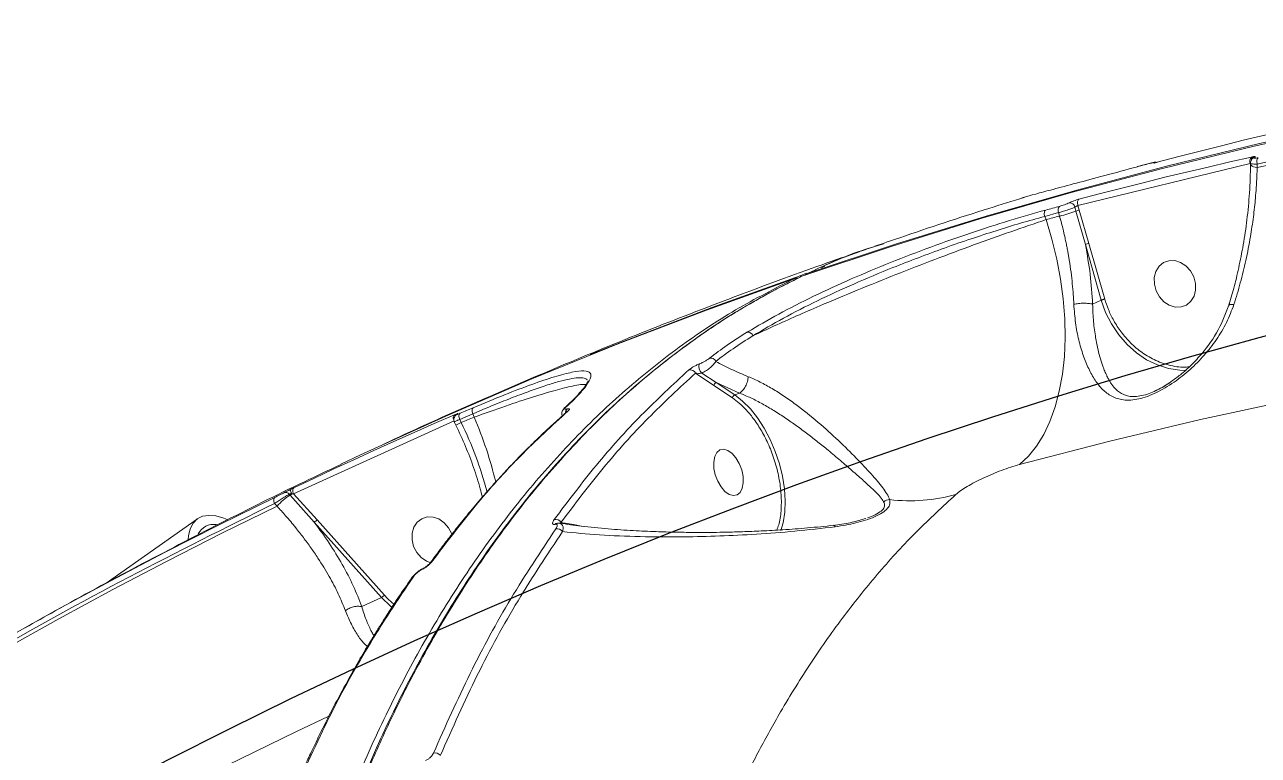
# Model space of a CAD drawing. Header units: millimetres. Extents: x -5609 to 5139, y -3980 to 3221.
# Drawn here: x 2088.4 to 2318.7, y 1374.3 to 1510.6 of the extents above; entities that cross this region are included whole.
import ezdxf

# ---------------------------------------------------------------- set-up
doc = ezdxf.new("R2010")
doc.units = ezdxf.units.MM
doc.layers.add('DIKOM_ОБЪЕКТ', color=7, linetype='Continuous')
doc.layers.add('DIKOM_РАЗМЕР_ОБЪЕКТА', color=7, linetype='Continuous')

# ---------------------------------------------------------------- blocks, each defined once
blk = doc.blocks.new('A$Cc336a1e3')
at = {"color": 8, "linetype": 'Continuous', "lineweight": 15}
for p, q in [((5138.22, 2758.74), (5137.97, 2758.63)), ((5053.29, 2736.56), (5053.37, 2736.64)), ((5053.37, 2736.64), (5054.53, 2737.11)), ((5053.37, 2736.64), (5053.53, 2736.66)), ((5054.68, 2737.07), (5054.59, 2736.97)), ((5012.84, 2689.91), (5011.03, 2690.23))]:
    blk.add_line(p, q, dxfattribs=at)
at = {"color": 7, "linetype": 'Continuous', "lineweight": 15}
for p, q in [((5105.21, 2749.75), (5137.37, 2757.61)), ((5116.33, 2757), (5116.35, 2757.01)), ((5118.94, 2757.7), (5116.35, 2757.01)), ((5120.01, 2757.83), (5120.08, 2757.85)), ((5137.43, 2757.7), (5137.42, 2757.43)), ((5138.67, 2757.49), (5138.67, 2756.82)), ((5105.45, 2748.9), (5105.21, 2749.75)), ((5099.01, 2747.73), (5101.59, 2748.43)), ((5099.01, 2747.73), (5099.25, 2747.12)), ((5101.77, 2747.8), (5101.59, 2748.43)), ((5104.63, 2749.46), (5104.84, 2748.72)), ((5106.6, 2742.48), (5104.84, 2748.72)), ((5107.26, 2742.68), (5105.45, 2748.9)), ((5068.94, 2742.62), (5065.46, 2741.53)), ((5110.21, 2732.31), (5107.26, 2742.68)), ((5065.46, 2741.51), (5065.23, 2741.43)), ((5065.47, 2741.5), (5065.66, 2741.56)), ((5106.6, 2742.48), (5109.55, 2732.11)), ((5057.98, 2738.43), (5057.32, 2738.15)), ((5109.55, 2732.11), (5107.94, 2731.35)), ((5107.94, 2731.35), (5107.94, 2731.35)), ((5033.81, 2718.48), (5037.25, 2716.17)), ((5034.99, 2718.49), (5037.67, 2716.74)), ((5037.25, 2716.17), (5040.73, 2713.86)), ((5037.67, 2716.74), (5042.06, 2714.75)), ((5041.14, 2714.43), (5037.67, 2716.74)), ((5042.06, 2714.75), (5041.14, 2714.43)), ((5042.06, 2714.75), (5042.06, 2714.75)), ((4989.8, 2709.86), (4992.25, 2710.9)), ((4992.25, 2710.9), (4992.48, 2710.28)), ((4958.8, 2695.97), (4988.75, 2709.57)), ((4988.73, 2709.52), (4989.1, 2708.76)), ((4989.8, 2709.86), (4990.09, 2709.27)), ((4958, 2695.9), (4958.15, 2695.73)), ((4962.64, 2690.69), (4958.15, 2695.73)), ((4958.47, 2695.98), (4958.8, 2695.97)), ((4963.17, 2691.13), (4958.8, 2695.97)), ((4955.71, 2693.66), (4955.25, 2694.18)), ((4940.84, 2691.32), (4923.81, 2679.29)), ((4962.64, 2690.69), (4975.21, 2676.66)), ((4975.75, 2677.1), (4963.17, 2691.13)), ((5011.03, 2690.23), (5008.71, 2690.62)), ((5065.62, 2691.39), (5065.31, 2691.28)), ((4975.21, 2676.66), (4971.53, 2674.93))]:
    blk.add_line(p, q, dxfattribs=at)
at = {"color": 7, "linetype": 'Continuous', "lineweight": 15, "flags": 128}
for points in [[(5314.09, 2783.02), (5296.16, 2782.39), (5278.3, 2781.41), (5260.49, 2780.08), (5242.76, 2778.39), (5225.1, 2776.34), (5207.51, 2773.94), (5190.01, 2771.19), (5172.6, 2768.09), (5155.29, 2764.63), (5138.07, 2760.83), (5120.96, 2756.67), (5103.96, 2752.17), (5087.08, 2747.32), (5070.31, 2742.13), (5053.68, 2736.59)], [(5054.68, 2737.07), (5071.32, 2742.6), (5088.09, 2747.8), (5104.97, 2752.65), (5121.97, 2757.15), (5139.08, 2761.3), (5156.3, 2765.11), (5173.61, 2768.56), (5191.02, 2771.67), (5208.52, 2774.42), (5226.1, 2776.82), (5243.77, 2778.86), (5261.5, 2780.55), (5279.31, 2781.89), (5297.17, 2782.87), (5315.1, 2783.49)], [(5138.67, 2756.82), (5149.96, 2759.24), (5161.3, 2761.5), (5172.67, 2763.62), (5184.09, 2765.58), (5195.54, 2767.4), (5207.04, 2769.06), (5218.56, 2770.57), (5230.12, 2771.93)], [(5152.19, 2765.7), (5148.15, 2764.78), (5144.11, 2763.85), (5140.08, 2762.89), (5136.05, 2761.92), (5132.03, 2760.92), (5128.02, 2759.91), (5124.01, 2758.88), (5120.01, 2757.83)], [(5105.39, 2750.93), (5109.39, 2751.98), (5113.4, 2753.01), (5117.41, 2754.02), (5121.43, 2755.02), (5125.46, 2755.99), (5129.49, 2756.94), (5133.53, 2757.88), (5137.57, 2758.8)], [(5118.91, 2757.69), (5118.58, 2757.61), (5118.26, 2757.52), (5117.94, 2757.43), (5117.62, 2757.35), (5117.29, 2757.26), (5116.97, 2757.17), (5116.65, 2757.09), (5116.33, 2757)], [(5099.18, 2748.91), (5099.5, 2748.99), (5099.83, 2749.08), (5100.15, 2749.17), (5100.47, 2749.26), (5100.8, 2749.34), (5101.12, 2749.43), (5101.44, 2749.52), (5101.76, 2749.6)], [(5099.25, 2747.12), (5099.56, 2747.2), (5099.88, 2747.29), (5100.19, 2747.37), (5100.51, 2747.46), (5100.82, 2747.54), (5101.14, 2747.63), (5101.46, 2747.71), (5101.77, 2747.8)], [(5099.25, 2747.12), (5100.35, 2743.46), (5101.26, 2739.76), (5101.96, 2736.03), (5102.46, 2732.32), (5102.74, 2728.65), (5102.81, 2725.07), (5102.67, 2721.6), (5102.31, 2718.28), (5101.73, 2715.14), (5100.95, 2712.19), (5099.98, 2709.49), (5098.81, 2707.03), (5097.46, 2704.86), (5095.95, 2702.99), (5094.28, 2701.43)], [(5127.15, 2735.21), (5126.83, 2736.44), (5126.22, 2737.56), (5125.37, 2738.49), (5124.36, 2739.15), (5123.26, 2739.49), (5122.17, 2739.47), (5121.16, 2739.1), (5120.34, 2738.42), (5119.75, 2737.47), (5119.45, 2736.33), (5119.47, 2735.09), (5119.79, 2733.87), (5120.4, 2732.74), (5121.25, 2731.81), (5122.26, 2731.15), (5123.36, 2730.82), (5124.45, 2730.83), (5125.46, 2731.2), (5126.28, 2731.89), (5126.87, 2732.84), (5127.17, 2733.98), (5127.15, 2735.21)], [(5052.36, 2736.17), (5035.87, 2730.26), (5019.51, 2724.01), (5003.29, 2717.42), (4987.22, 2710.49), (4971.3, 2703.24), (4967.63, 2701.51)], [(5302.75, 2730.54), (5284.97, 2730.09), (5267.24, 2729.28), (5249.58, 2728.11), (5231.98, 2726.58), (5214.46, 2724.69), (5197.01, 2722.44), (5179.65, 2719.83), (5162.37, 2716.86), (5145.19, 2713.54), (5128.11, 2709.86), (5111.14, 2705.82), (5094.28, 2701.43)], [(4958.85, 2697.1), (4962.57, 2698.86), (4966.3, 2700.61), (4970.03, 2702.34), (4973.78, 2704.05), (4977.53, 2705.74), (4981.29, 2707.42), (4985.06, 2709.07), (4988.83, 2710.71)], [(4989.88, 2711), (4990.18, 2711.13), (4990.49, 2711.26), (4990.8, 2711.39), (4991.1, 2711.52), (4991.41, 2711.65), (4991.72, 2711.78), (4992.02, 2711.91), (4992.33, 2712.04)], [(4992.33, 2712.04), (4992.24, 2711.97), (4992.18, 2711.87), (4992.13, 2711.75), (4992.11, 2711.6), (4992.11, 2711.43), (4992.13, 2711.26), (4992.18, 2711.08), (4992.25, 2710.9)], [(4990.09, 2709.27), (4990.39, 2709.39), (4990.69, 2709.52), (4990.98, 2709.65), (4991.28, 2709.78), (4991.58, 2709.9), (4991.88, 2710.03), (4992.18, 2710.16), (4992.48, 2710.28)], [(5041.58, 2695.77), (5042.15, 2696.24), (5042.55, 2697.01), (5042.74, 2698.02), (5042.7, 2699.19), (5042.44, 2700.42), (5041.98, 2701.62), (5041.36, 2702.68), (5040.63, 2703.52), (5039.84, 2704.07), (5039.07, 2704.29), (5038.36, 2704.16), (5037.79, 2703.69), (5037.4, 2702.92), (5037.21, 2701.9), (5037.24, 2700.73), (5037.5, 2699.5), (5037.96, 2698.31), (5038.58, 2697.25), (5039.31, 2696.41), (5040.1, 2695.86), (5040.88, 2695.64), (5041.58, 2695.77)], [(4875.11, 2651.11), (4884.87, 2657.12), (4894.71, 2662.99), (4904.63, 2668.72), (4914.62, 2674.32), (4924.69, 2679.77), (4934.82, 2685.09), (4945.03, 2690.27), (4955.3, 2695.3)], [(4875.41, 2649.42), (4885.19, 2655.44), (4895.04, 2661.32), (4904.97, 2667.06), (4914.98, 2672.66), (4925.05, 2678.12), (4935.2, 2683.44), (4945.42, 2688.62), (4955.71, 2693.66)], [(4946.38, 2691.17), (4945.78, 2691.41), (4944.29, 2691.84), (4942.96, 2691.96), (4941.79, 2691.78), (4940.81, 2691.3), (4940.05, 2690.53), (4939.5, 2689.47), (4939.18, 2688.16), (4939.11, 2687.45)], [(4987.74, 2689.63), (4986.92, 2690.59), (4985.92, 2691.28), (4984.83, 2691.65), (4983.73, 2691.67), (4982.71, 2691.34), (4981.87, 2690.68), (4981.25, 2689.76), (4980.92, 2688.63), (4980.9, 2687.41), (4981.19, 2686.17), (4981.77, 2685.03), (4982.6, 2684.08), (4983.6, 2683.39), (4984.41, 2683.08)], [(4988.35, 2688.42), (4988.32, 2688.49), (4987.74, 2689.63)]]:
    blk.add_lwpolyline(points, dxfattribs=at)
at = {"color": 8, "linetype": 'Continuous', "lineweight": 15, "flags": 128}
for points in [[(5138.67, 2756.82), (5138.31, 2756.9), (5138, 2756.98), (5137.75, 2757.09), (5137.57, 2757.2), (5137.46, 2757.32), (5137.42, 2757.44), (5137.42, 2757.45)], [(5014.15, 2721.94), (5020.52, 2724.48), (5036.88, 2730.73), (5053.37, 2736.64)], [(5125.4, 2719.01), (5124.23, 2719.03), (5122.13, 2719.35), (5120.05, 2720.01), (5118.03, 2720.99), (5116.13, 2722.28), (5114.37, 2723.84), (5112.81, 2725.65), (5111.46, 2727.66), (5110.37, 2729.83), (5109.55, 2732.11)], [(5041.14, 2714.43), (5042.62, 2713.27), (5044.06, 2711.83), (5045.41, 2710.13), (5046.65, 2708.21), (5047.76, 2706.12), (5048.71, 2703.9), (5049.48, 2701.59), (5050.05, 2699.25), (5050.4, 2696.93), (5050.55, 2694.68), (5050.47, 2692.55), (5050.17, 2690.58), (5049.77, 2689.13)], [(4988.83, 2710.71), (4988.75, 2710.64), (4988.68, 2710.54), (4988.64, 2710.42), (4988.61, 2710.27), (4988.61, 2710.1), (4988.64, 2709.92), (4988.68, 2709.75)], [(5009.64, 2712.15), (5009.49, 2712.07), (5009.39, 2711.99)], [(4977.14, 2674.8), (4976.91, 2674.99), (4975.21, 2676.66)], [(4965.27, 2654.42), (4959.35, 2651.64), (4943.78, 2644.04), (4928.36, 2636.1), (4913.12, 2627.84), (4898.05, 2619.24), (4883.15, 2610.32), (4868.45, 2601.07), (4853.93, 2591.5), (4839.6, 2581.62), (4825.47, 2571.42), (4811.54, 2560.91), (4801.23, 2552.83)]]:
    blk.add_lwpolyline(points, dxfattribs=at)
at = {"color": 7, "linetype": 'Continuous', "lineweight": 15}
for centre, radius, start, end in [((5138.34, 2758.05), 1.07, 136.0273, 204.4137), ((5102.52, 2748.89), 1.04, 136.8426, 206.4511), ((5103.63, 2749.25), 1.02, 11.9888, 93.0158), ((5097.75, 2766.84), 19.46, 281.9174, 291.3618), ((5106.25, 2745.11), 3.87, 101.8986, 111.3978), ((5107.98, 2739.17), 3.59, 101.6327, 112.7177), ((5043.52, 2725.09), 1.07, 19.5845, 89.3803), ((5036.16, 2719.74), 1.72, 164.6884, 226.8158), ((5036.65, 2720.26), 1.06, 24.1431, 100.1572), ((5032.84, 2718.06), 1.06, 23.4896, 102.8314), ((5037.92, 2716.12), 0.672, 112.2792, 175.7485), ((4960.09, 2696.98), 1.9, 185.9687, 211.5724), ((4964.06, 2686.3), 11.13, 122.0722, 138.5817), ((4957.12, 2697.41), 1.97, 301.5154, 313.3908), ((5070.41, 2692.21), 2.72, 97.5469, 122.7257), ((5073.84, 2726.82), 32.14, 263.2385, 285.5021), ((4943.92, 2686.99), 3.29, 82.0658, 152.3528), ((4961.63, 2692.47), 2.04, 299.6673, 319.1023), ((5007.7, 2690.05), 1.16, 29.9628, 103.5389), ((5007.96, 2689.95), 0.504, 84.0409, 138.7839), ((5008.01, 2688.3), 1.16, 32.3916, 103.5605), ((4974.21, 2678.43), 2.03, 299.6272, 319.1577), ((4985.23, 2646.36), 1.28, 40.4006, 104.6767)]:
    blk.add_arc(centre, radius, start, end, dxfattribs=at)
at = {"color": 8, "linetype": 'Continuous', "lineweight": 15}
for centre, radius, start, end in [((5138.47, 2758.03), 0.931, 113.8168, 168.2778), ((5119.69, 2756.96), 0.832, 80.0913, 105.9343), ((5013.49, 2714.93), 0.907, 113.1546, 140.6106), ((4989.69, 2710.1), 0.83, 113.7401, 140.4837), ((5010.44, 2711.15), 0.877, 131.9183, 184.4659), ((5010.22, 2710.78), 0.666, 109.6063, 145.9477), ((4998.23, 2692.11), 18.99, 115.3746, 118.7241), ((4928.32, 2678.93), 68.82, 14.6591, 26.1591), ((4928.47, 2682.19), 69.9, 13.1943, 23.6972), ((4985, 2682.94), 0.639, 108.9772, 142.2199), ((4981.29, 2679.84), 0.623, 108.7273, 152.937), ((4983.07, 2681.88), 0.196, 116.3337, 157.9702)]:
    blk.add_arc(centre, radius, start, end, dxfattribs=at)
at = {"color": 7, "linetype": 'Continuous', "lineweight": 15}
for points, knots in [([(5138.67, 2757.49), (5148.7, 2759.6), (5168.76, 2763.8), (5199.2, 2768.82), (5219.7, 2771.31), (5229.94, 2772.56)], [0, 0, 0, 0, 0.33333, 0.666674, 1, 1, 1, 1]), ([(5137.57, 2758.8), (5137.67, 2758.82), (5137.88, 2758.86), (5138.02, 2758.88), (5138.1, 2758.88)], [0, 0, 0, 0, 0.502387, 1, 1, 1, 1]), ([(5138.1, 2758.88), (5138.15, 2758.89), (5138.25, 2758.89), (5138.32, 2758.86), (5138.32, 2758.82), (5138.26, 2758.76), (5138.22, 2758.74)], [0, 0, 0, 0, 0.249422, 0.499736, 0.750175, 1, 1, 1, 1]), ([(5138.22, 2758.74), (5138.18, 2758.7), (5138.08, 2758.62), (5138.19, 2758.58), (5138.46, 2758.59), (5138.73, 2758.65), (5138.87, 2758.68)], [0, 0, 0, 0, 0.250131, 0.500091, 0.749963, 1, 1, 1, 1]), ([(5116.33, 2757), (5114.23, 2756.43), (5110.04, 2755.3), (5104.76, 2753.89), (5100.39, 2752.73), (5097.14, 2751.86), (5095.1, 2751.3), (5094.72, 2751.14), (5094.56, 2751.07)], [0, 0, 0, 0, 0.17389, 0.3475, 0.5217, 0.695145, 0.869625, 1, 1, 1, 1]), ([(5119.46, 2757.76), (5119.51, 2757.79), (5119.61, 2757.84), (5119.53, 2757.84), (5119.3, 2757.8), (5119.04, 2757.73), (5118.91, 2757.69)], [0, 0, 0, 0, 0.250244, 0.500236, 0.75012, 1, 1, 1, 1]), ([(5119.92, 2757.81), (5119.84, 2757.82), (5119.57, 2757.85), (5119.25, 2757.77), (5119.02, 2757.72)], [0, 0, 0, 0, 0.291081, 1, 1, 1, 1]), ([(5120.01, 2757.83), (5119.88, 2757.79), (5119.61, 2757.73), (5119.39, 2757.68), (5119.31, 2757.69), (5119.41, 2757.74), (5119.46, 2757.76)], [0, 0, 0, 0, 0.249889, 0.499791, 0.749756, 1, 1, 1, 1]), ([(5137.42, 2757.45), (5137.38, 2755.68), (5137.29, 2752.26), (5136.8, 2747.21), (5136.11, 2742.53), (5135.27, 2738.27), (5134.35, 2734.44), (5133.66, 2732.09), (5133.32, 2730.98)], [0, 0, 0, 0, 0.201954, 0.388888, 0.563022, 0.723402, 0.868641, 1, 1, 1, 1]), ([(5134.32, 2731.3), (5134.73, 2732.63), (5135.56, 2735.33), (5136.58, 2739.58), (5137.27, 2743.08), (5137.7, 2745.78), (5137.95, 2747.61), (5138.17, 2749.4), (5138.35, 2751.22), (5138.5, 2753.17), (5138.61, 2755.06), (5138.65, 2756.31), (5138.67, 2756.82)], [0, 0, 0, 0, 0.162667, 0.32766, 0.499782, 0.569178, 0.640974, 0.711066, 0.777183, 0.851695, 0.939189, 1, 1, 1, 1]), ([(5137.96, 2758.62), (5137.89, 2758.56), (5137.73, 2758.45), (5137.56, 2758.22), (5137.45, 2757.96), (5137.43, 2757.78), (5137.43, 2757.7)], [0, 0, 0, 0, 0.236207, 0.48415, 0.740072, 1, 1, 1, 1]), ([(5138.87, 2758.68), (5138.82, 2758.63), (5138.7, 2758.53), (5138.6, 2758.23), (5138.59, 2757.86), (5138.64, 2757.61), (5138.67, 2757.49)], [0, 0, 0, 0, 0.24062, 0.500028, 0.759375, 1, 1, 1, 1]), ([(5095.17, 2751.25), (5092.97, 2750.58), (5085.19, 2748.2), (5075.91, 2745.12), (5068.83, 2742.69), (5067.28, 2742.15)], [0, 0, 0, 0, 0.23474, 0.831509, 1, 1, 1, 1]), ([(5101.76, 2749.6), (5101.91, 2749.65), (5102.22, 2749.73), (5102.72, 2749.91), (5103.21, 2750.1), (5103.45, 2750.21), (5103.58, 2750.27)], [0, 0, 0, 0, 0.24987, 0.499742, 0.749805, 1, 1, 1, 1]), ([(5103.58, 2750.27), (5103.7, 2750.32), (5103.94, 2750.44), (5104.43, 2750.62), (5104.94, 2750.8), (5105.24, 2750.88), (5105.39, 2750.93)], [0, 0, 0, 0, 0.250179, 0.500167, 0.750123, 1, 1, 1, 1]), ([(5104.63, 2749.46), (5104.66, 2749.48), (5104.71, 2749.51), (5104.81, 2749.57), (5104.9, 2749.61), (5105, 2749.66), (5105.11, 2749.71), (5105.17, 2749.73), (5105.21, 2749.75)], [0, 0, 0, 0, 0.209068, 0.344432, 0.500133, 0.655998, 0.791316, 1, 1, 1, 1]), ([(5105.39, 2750.93), (5105.33, 2750.88), (5105.22, 2750.79), (5105.13, 2750.49), (5105.12, 2750.12), (5105.18, 2749.87), (5105.21, 2749.75)], [0, 0, 0, 0, 0.240587, 0.500053, 0.759528, 1, 1, 1, 1]), ([(5043.53, 2726.17), (5045.42, 2727.28), (5049.2, 2729.51), (5055.79, 2732.84), (5062.83, 2736.08), (5070.23, 2739.17), (5077.76, 2742.05), (5085.23, 2744.68), (5092.5, 2747.02), (5096.96, 2748.28), (5099.18, 2748.91)], [0, 0, 0, 0, 0.12503, 0.249837, 0.375004, 0.499596, 0.624845, 0.749306, 0.874746, 1, 1, 1, 1]), ([(5044.53, 2725.45), (5046.38, 2726.55), (5050.08, 2728.74), (5056.49, 2731.99), (5063.37, 2735.17), (5069.76, 2737.84), (5075.46, 2740.06), (5080.36, 2741.86), (5085.22, 2743.55), (5089.98, 2745.09), (5094.6, 2746.51), (5097.53, 2747.32), (5099.01, 2747.73)], [0, 0, 0, 0, 0.124921, 0.249631, 0.372715, 0.499262, 0.580081, 0.663355, 0.749099, 0.830254, 0.913886, 1, 1, 1, 1]), ([(5099.18, 2748.91), (5099.13, 2748.86), (5099.01, 2748.76), (5098.92, 2748.47), (5098.91, 2748.1), (5098.98, 2747.85), (5099.01, 2747.73)], [0, 0, 0, 0, 0.240576, 0.499993, 0.759411, 1, 1, 1, 1]), ([(5101.59, 2748.43), (5101.82, 2748.49), (5102.32, 2748.62), (5103.07, 2748.86), (5103.67, 2749.07), (5104.18, 2749.26), (5104.46, 2749.38), (5104.63, 2749.46)], [0, 0, 0, 0, 0.226862, 0.499369, 0.652303, 0.786862, 1, 1, 1, 1]), ([(5101.77, 2747.8), (5101.77, 2747.8), (5101.77, 2747.8), (5101.77, 2747.8), (5101.77, 2747.8), (5101.77, 2747.79), (5101.78, 2747.77), (5101.8, 2747.69), (5101.9, 2747.35), (5102.1, 2746.62), (5102.42, 2745.34), (5102.74, 2744), (5102.99, 2742.79), (5103.17, 2741.9), (5103.33, 2741.08), (5103.46, 2740.32), (5103.67, 2739.07), (5103.92, 2737.36), (5104.16, 2735.21), (5104.33, 2733.21), (5104.4, 2731.95), (5104.43, 2731.34)], [0, 0, 0, 0, 0.000007, 0.000029, 0.000081, 0.000282, 0.001053, 0.004044, 0.015875, 0.062906, 0.141099, 0.250445, 0.308204, 0.361959, 0.41172, 0.457474, 0.499228, 0.637925, 0.767625, 0.888315, 1, 1, 1, 1]), ([(5044.53, 2725.45), (5045.84, 2726.06), (5048.42, 2727.26), (5052.62, 2729.13), (5057.75, 2731.36), (5063.94, 2733.95), (5071.2, 2736.88), (5078.53, 2739.73), (5085.77, 2742.43), (5092.81, 2744.95), (5097.09, 2746.39), (5099.25, 2747.12)], [0, 0, 0, 0, 0.085293, 0.168534, 0.24972, 0.37548, 0.499382, 0.624225, 0.749128, 0.873717, 1, 1, 1, 1]), ([(5064.58, 2741.21), (5062.21, 2740.38), (5054.33, 2737.65), (5041.04, 2732.75), (5024.73, 2726.44), (5008.55, 2719.84), (4992.51, 2712.92), (4981.37, 2707.97), (4975.62, 2705.24), (4975.13, 2705.01)], [0, 0, 0, 0, 0.078004, 0.259127, 0.440207, 0.621233, 0.802221, 0.983176, 1, 1, 1, 1]), ([(5067.29, 2742.11), (5066.92, 2742), (5062.58, 2740.71), (5058.46, 2738.81), (5054.68, 2737.07)], [0, 0, 0, 0, 0.084613, 1, 1, 1, 1]), ([(5107.94, 2731.35), (5107.82, 2733.2), (5107.59, 2736.9), (5106.93, 2740.62), (5106.6, 2742.48)], [0, 0, 0, 0, 0.501779, 1, 1, 1, 1]), ([(5094, 2063.45), (5089.96, 2068.55), (5081.87, 2078.74), (5070.14, 2094.97), (5058.72, 2111.84), (5047.68, 2129.39), (5037.29, 2147.14), (5027.52, 2165.02), (5018.39, 2182.94), (5011.22, 2198.04), (5005.8, 2210.09), (5001.96, 2218.94), (4998.22, 2227.87), (4994.59, 2236.86), (4989.75, 2249.28), (4983.89, 2265.31), (4977.24, 2285.12), (4971.07, 2305.36), (4965.42, 2325.99), (4960.43, 2346.48), (4956.11, 2366.77), (4952.44, 2386.8), (4950.05, 2402.44), (4948.56, 2413.68), (4947.72, 2420.5), (4946.96, 2427.33), (4946.28, 2434.16), (4945.66, 2440.99), (4945.13, 2447.81), (4944.39, 2458.77), (4943.7, 2473.82), (4943.46, 2492.81), (4943.88, 2511.66), (4944.98, 2530.31), (4946.74, 2548.28), (4949.13, 2565.53), (4952.11, 2582.04), (4955, 2594.84), (4957.44, 2604.2), (4959.15, 2610.32), (4960.97, 2616.36), (4962.9, 2622.31), (4964.93, 2628.18), (4968.15, 2636.88), (4972.81, 2648.13), (4979.26, 2661.45), (4986.35, 2673.99), (4994.04, 2685.71), (5002.34, 2696.56), (5011.23, 2706.5), (5020.69, 2715.5), (5030.71, 2723.48), (5041.23, 2730.51), (5048.65, 2734.28), (5052.36, 2736.17)], [0, 0, 0, 0, 0.024819, 0.049681, 0.074585, 0.099531, 0.12452, 0.147881, 0.17128, 0.194715, 0.205777, 0.216847, 0.227925, 0.239011, 0.250106, 0.273561, 0.297359, 0.321499, 0.345981, 0.370806, 0.394284, 0.418061, 0.442135, 0.45031, 0.458518, 0.466761, 0.475037, 0.483347, 0.49169, 0.500068, 0.523695, 0.547624, 0.571855, 0.596389, 0.621225, 0.644678, 0.668395, 0.692375, 0.701869, 0.711403, 0.720978, 0.730593, 0.74025, 0.749946, 0.774408, 0.798991, 0.823695, 0.848519, 0.873464, 0.89853, 0.923716, 0.949023, 0.974451, 1, 1, 1, 1]), ([(5053.39, 2736.4), (5052.29, 2735.86), (5050.22, 2734.85), (5047.37, 2733.34), (5044.94, 2731.98), (5042.92, 2730.81), (5041.24, 2729.8), (5037.9, 2727.72), (5033.06, 2724.45), (5026.79, 2719.69), (5019.36, 2713.41), (5010.78, 2705.05), (5001.63, 2694.45), (4993.33, 2683.17), (4985.86, 2671.37), (4978.96, 2658.72), (4972.65, 2645.26), (4967.79, 2633.1), (4964.11, 2622.61), (4961.36, 2614.01), (4958.79, 2605.08), (4956.53, 2596.29), (4954.71, 2588.42), (4953.25, 2581.44), (4952.02, 2575.05), (4950.89, 2568.58), (4949.87, 2562.19), (4948.95, 2555.76), (4947.65, 2545.51), (4946.23, 2531.22), (4945.1, 2512.62), (4944.65, 2493.59), (4944.88, 2474.16), (4945.79, 2454.38), (4947.38, 2434.32), (4949.64, 2414.03), (4952.56, 2393.57), (4956.14, 2372.98), (4960.37, 2352.32), (4965.24, 2331.63), (4970.74, 2310.96), (4976.85, 2290.39), (4983.55, 2269.98), (4990.83, 2249.76), (4998.66, 2229.8), (5007.03, 2210.13), (5015.93, 2190.8), (5025.31, 2171.88), (5034.95, 2153.82), (5044.77, 2136.65), (5054.72, 2120.35), (5063.85, 2106.36), (5071.98, 2094.54), (5077.28, 2087.18), (5080.85, 2082.34), (5082.84, 2079.68), (5085.18, 2076.59), (5088.06, 2072.84), (5091.51, 2068.44), (5094.01, 2065.33), (5095.36, 2063.66)], [0, 0, 0, 0, 0.007503, 0.01409, 0.019751, 0.02447, 0.028255, 0.031661, 0.048311, 0.063409, 0.078506, 0.105463, 0.132418, 0.156923, 0.181475, 0.205997, 0.230499, 0.254999, 0.26872, 0.282467, 0.296519, 0.310681, 0.322778, 0.33184, 0.341485, 0.350613, 0.359602, 0.368586, 0.377568, 0.402065, 0.42656, 0.451055, 0.47555, 0.50008, 0.524608, 0.549102, 0.573596, 0.598089, 0.622582, 0.647079, 0.67163, 0.696132, 0.720624, 0.745117, 0.76961, 0.794103, 0.818616, 0.843158, 0.867653, 0.890513, 0.913375, 0.936236, 0.951325, 0.966243, 0.970025, 0.973883, 0.978712, 0.984684, 0.991785, 1, 1, 1, 1]), ([(5053.68, 2736.59), (5049.96, 2734.69), (5042.56, 2730.9), (5032.04, 2723.84), (5022.03, 2715.84), (5012.59, 2706.82), (5003.9, 2697.07), (4995.97, 2686.71), (4988.74, 2675.83), (4983.39, 2666.56), (4979.63, 2659.36), (4977.23, 2654.51), (4974.92, 2649.56), (4972.7, 2644.51), (4970.56, 2639.37), (4967.17, 2630.73), (4962.85, 2618.32), (4958.07, 2601.69), (4954.06, 2584.5), (4950.81, 2566.84), (4948.35, 2549.17), (4946.63, 2531.59), (4945.55, 2514.19), (4945.18, 2500.44), (4945.13, 2490.55), (4945.16, 2484.59), (4945.26, 2478.61), (4945.42, 2472.63), (4945.65, 2466.64), (4945.93, 2460.65), (4946.58, 2449.47), (4947.9, 2433.05), (4950.4, 2411.32), (4953.61, 2389.69), (4957.49, 2368.22), (4961.46, 2349.58), (4965.22, 2333.78), (4968.57, 2320.76), (4972.14, 2307.89), (4975.9, 2295.17), (4979.86, 2282.61), (4984.01, 2270.22), (4988.32, 2258.01), (4993.89, 2243.06), (5000.93, 2225.44), (5009.66, 2205.32), (5018.91, 2185.61), (5028.66, 2166.37), (5038.87, 2147.65), (5049.52, 2129.5), (5060.57, 2111.97), (5071.99, 2095.11), (5083.73, 2078.91), (5091.82, 2068.73), (5095.86, 2063.64)], [0, 0, 0, 0, 0.025552, 0.050984, 0.076294, 0.101484, 0.126553, 0.149842, 0.173026, 0.196104, 0.205143, 0.214165, 0.223171, 0.232161, 0.241134, 0.250092, 0.276443, 0.302491, 0.328238, 0.353682, 0.378823, 0.402016, 0.424946, 0.447612, 0.455186, 0.46273, 0.470244, 0.477729, 0.485183, 0.492607, 0.500002, 0.526532, 0.552719, 0.578564, 0.604068, 0.629229, 0.644782, 0.660202, 0.675488, 0.690641, 0.705659, 0.720545, 0.735296, 0.749914, 0.775113, 0.80027, 0.825384, 0.850456, 0.875486, 0.900474, 0.925419, 0.950322, 0.975182, 1, 1, 1, 1]), ([(5052.98, 2736.2), (5052.97, 2736.2), (5052.86, 2736.25), (5052.65, 2736.25), (5052.47, 2736.2), (5052.4, 2736.17)], [0, 0, 0, 0, 0.066521, 0.587395, 1, 1, 1, 1]), ([(5054.62, 2737.03), (5054.59, 2737.01), (5054.46, 2736.97), (5054.37, 2736.87), (5054.3, 2736.79)], [0, 0, 0, 0, 0.2832, 1, 1, 1, 1]), ([(5054.4, 2736.88), (5054.4, 2736.88), (5054.47, 2736.98), (5054.58, 2737.02), (5054.68, 2737.07)], [0, 0, 0, 0, 0.072496, 1, 1, 1, 1]), ([(5104.43, 2731.34), (5104.7, 2731.39), (5105.13, 2731.47), (5105.79, 2731.52), (5106.44, 2731.54), (5107.07, 2731.51), (5107.61, 2731.43), (5107.83, 2731.38), (5107.94, 2731.35)], [0, 0, 0, 0, 0.239265, 0.368299, 0.500117, 0.733973, 0.865046, 1, 1, 1, 1]), ([(5104.43, 2731.34), (5104.52, 2730.16), (5104.7, 2727.81), (5105.33, 2724.62), (5106.16, 2721.76), (5107.18, 2719.26), (5108.37, 2717.12), (5109.77, 2715.38), (5111.46, 2714.08), (5113.26, 2713.48), (5115.04, 2713.42), (5116.54, 2713.64), (5118.16, 2714.12), (5119.83, 2714.83), (5121.51, 2715.73), (5123.13, 2716.77), (5124.69, 2717.93), (5126.62, 2719.56), (5128.84, 2721.8), (5131.12, 2724.74), (5133.03, 2727.89), (5133.89, 2730.16), (5134.32, 2731.3)], [0, 0, 0, 0, 0.060849, 0.122026, 0.182971, 0.244655, 0.306473, 0.368867, 0.431753, 0.495555, 0.528768, 0.560442, 0.592789, 0.62531, 0.656245, 0.689524, 0.72115, 0.752629, 0.815301, 0.877014, 0.938731, 1, 1, 1, 1]), ([(5109.55, 2732.11), (5109.59, 2732.12), (5109.67, 2732.16), (5109.85, 2732.22), (5110.04, 2732.27), (5110.15, 2732.3), (5110.21, 2732.31)], [0, 0, 0, 0, 0.25004, 0.500047, 0.750132, 1, 1, 1, 1]), ([(5133.47, 2731.45), (5132.85, 2729.8), (5131.6, 2726.46), (5128.94, 2722.74), (5126.44, 2720.03), (5124.53, 2718.28), (5123.18, 2717.33), (5122.6, 2716.92)], [0, 0, 0, 0, 0.290078, 0.585182, 0.735261, 0.885384, 1, 1, 1, 1]), ([(5036.46, 2721.3), (5037.51, 2722.1), (5039.61, 2723.69), (5042.23, 2725.34), (5043.53, 2726.17)], [0, 0, 0, 0, 0.500017, 1, 1, 1, 1]), ([(5037.62, 2720.69), (5038.64, 2721.47), (5040.69, 2723.03), (5043.25, 2724.65), (5044.53, 2725.45)], [0, 0, 0, 0, 0.500007, 1, 1, 1, 1]), ([(5032.6, 2719.1), (5032.71, 2719.18), (5032.92, 2719.35), (5033.37, 2719.65), (5033.83, 2719.9), (5034.22, 2720.08), (5034.41, 2720.16), (5034.5, 2720.2)], [0, 0, 0, 0, 0.249736, 0.499307, 0.748828, 0.874268, 1, 1, 1, 1]), ([(5034.5, 2720.2), (5034.6, 2720.23), (5034.79, 2720.31), (5035.18, 2720.49), (5035.64, 2720.74), (5036.11, 2721.04), (5036.35, 2721.21), (5036.46, 2721.3)], [0, 0, 0, 0, 0.124846, 0.250285, 0.500081, 0.749852, 1, 1, 1, 1]), ([(5034.99, 2718.49), (5035.13, 2718.56), (5035.42, 2718.69), (5035.98, 2719.04), (5036.61, 2719.53), (5037.23, 2720.13), (5037.49, 2720.51), (5037.62, 2720.69)], [0, 0, 0, 0, 0.137128, 0.270479, 0.522982, 0.763801, 1, 1, 1, 1]), ([(5043.67, 2717.83), (5042.6, 2718.28), (5040.45, 2719.17), (5038.56, 2720.18), (5037.62, 2720.69)], [0, 0, 0, 0, 0.49896, 1, 1, 1, 1]), ([(4992.33, 2712.04), (4994.32, 2712.87), (4998.31, 2714.53), (5003.39, 2716.46), (5007.65, 2717.89), (5010.93, 2718.75), (5013.18, 2719), (5014.31, 2718.6), (5014.41, 2717.59), (5013.56, 2716.37), (5013.13, 2715.76)], [0, 0, 0, 0, 0.124865, 0.249532, 0.374624, 0.49917, 0.624462, 0.74898, 0.874561, 1, 1, 1, 1]), ([(5007.43, 2691.17), (5010.03, 2694.6), (5015.22, 2701.49), (5023.62, 2710.82), (5029.61, 2716.33), (5032.6, 2719.1)], [0, 0, 0, 0, 0.331959, 0.665293, 1, 1, 1, 1]), ([(5008.71, 2690.62), (5011.3, 2694.06), (5016.5, 2700.94), (5024.88, 2710.25), (5030.84, 2715.74), (5033.81, 2718.48)], [0, 0, 0, 0, 0.333321, 0.666684, 1, 1, 1, 1]), ([(5033.81, 2718.48), (5034, 2718.47), (5034.26, 2718.44), (5034.65, 2718.45), (5034.83, 2718.46), (5034.93, 2718.48), (5034.97, 2718.48), (5034.99, 2718.49)], [0, 0, 0, 0, 0.57129, 0.816017, 0.9167, 0.960286, 1, 1, 1, 1]), ([(5042.06, 2714.75), (5042.25, 2714.9), (5042.54, 2715.12), (5042.9, 2715.61), (5043.15, 2716.03), (5043.36, 2716.49), (5043.58, 2717.11), (5043.63, 2717.55), (5043.67, 2717.83)], [0, 0, 0, 0, 0.24139, 0.369766, 0.499861, 0.63148, 0.760389, 1, 1, 1, 1]), ([(5070.05, 2694.9), (5069.9, 2695.25), (5069.61, 2695.95), (5068.52, 2697.48), (5066.69, 2699.62), (5063.89, 2702.6), (5060.57, 2705.88), (5056.77, 2709.33), (5053.27, 2712.15), (5050.34, 2714.22), (5048.1, 2715.63), (5045.86, 2716.88), (5044.4, 2717.52), (5043.67, 2717.83)], [0, 0, 0, 0, 0.063474, 0.126089, 0.251462, 0.376171, 0.500775, 0.624697, 0.749402, 0.812153, 0.874637, 0.936923, 1, 1, 1, 1]), ([(5012.79, 2715.51), (5012.36, 2715), (5011.51, 2713.99), (5010.1, 2712.66), (5009.39, 2711.99)], [0, 0, 0, 0, 0.499716, 1, 1, 1, 1]), ([(5013.13, 2715.76), (5012.69, 2715.24), (5011.81, 2714.19), (5010.36, 2712.83), (5009.64, 2712.15)], [0, 0, 0, 0, 0.499979, 1, 1, 1, 1]), ([(5013.73, 2717.04), (5013.73, 2717.04), (5013.72, 2717.04), (5013.67, 2716.82), (5013.41, 2716.32), (5012.96, 2715.72), (5012.71, 2715.4)], [0, 0, 0, 0, 0.106234, 0.346818, 0.643987, 1, 1, 1, 1]), ([(5122.6, 2716.92), (5122.43, 2716.79), (5121.52, 2716.11), (5120.53, 2715.62), (5119.72, 2715.21)], [0, 0, 0, 0, 0.190534, 1, 1, 1, 1]), ([(5122.2, 2716.63), (5121.98, 2716.48), (5121.27, 2716.01), (5120.43, 2715.53), (5119.83, 2715.27), (5119.73, 2715.23)], [0, 0, 0, 0, 0.278461, 0.882424, 1, 1, 1, 1]), ([(5040.73, 2713.86), (5040.73, 2713.92), (5040.75, 2714.04), (5040.85, 2714.21), (5040.98, 2714.36), (5041.09, 2714.41), (5041.14, 2714.43)], [0, 0, 0, 0, 0.250084, 0.500112, 0.750082, 1, 1, 1, 1]), ([(5042.06, 2714.75), (5042.75, 2714.47), (5044.15, 2713.9), (5046.31, 2712.77), (5048.49, 2711.5), (5050.63, 2710.11), (5052.74, 2708.63), (5054.77, 2707.13), (5056.73, 2705.6), (5058.78, 2703.94), (5060.92, 2702.14), (5063.06, 2700.3), (5064.69, 2698.87), (5065.87, 2697.8), (5066.67, 2697.06), (5067.51, 2696.25), (5068.34, 2695.39), (5068.74, 2694.79), (5068.94, 2694.49)], [0, 0, 0, 0, 0.060049, 0.121663, 0.182167, 0.244867, 0.305728, 0.369304, 0.430042, 0.494142, 0.576046, 0.661569, 0.747248, 0.790915, 0.834486, 0.874362, 0.937171, 1, 1, 1, 1]), ([(5009.66, 2711.15), (5008.83, 2710.41), (5007.34, 2709.09), (5005.38, 2707.26), (5003.88, 2705.82), (5002.64, 2704.6), (5000.32, 2702.27), (4997.44, 2699.23), (4994.12, 2695.49), (4992.04, 2693.04), (4990.54, 2691.2), (4989.41, 2689.8), (4987.99, 2688), (4986.33, 2685.83), (4985.15, 2684.22), (4984.54, 2683.38)], [0, 0, 0, 0, 0.092172, 0.16535, 0.219581, 0.263069, 0.30745, 0.486613, 0.600832, 0.706204, 0.74063, 0.787511, 0.847118, 0.91947, 1, 1, 1, 1]), ([(5009.99, 2711.4), (5006.99, 2708.65), (5001, 2703.15), (4992.59, 2693.84), (4987.38, 2686.97), (4984.79, 2683.54)], [0, 0, 0, 0, 0.334709, 0.668042, 1, 1, 1, 1]), ([(4989.17, 2710.75), (4989.08, 2710.66), (4988.88, 2710.48), (4988.71, 2710.11), (4988.66, 2709.74), (4988.74, 2709.53), (4988.77, 2709.43)], [0, 0, 0, 0, 0.240928, 0.496275, 0.752996, 1, 1, 1, 1]), ([(4988.83, 2710.71), (4988.96, 2710.76), (4989.21, 2710.87), (4989.43, 2710.94), (4989.5, 2710.95), (4989.4, 2710.89), (4989.36, 2710.86)], [0, 0, 0, 0, 0.24985, 0.499771, 0.749736, 1, 1, 1, 1]), ([(4989.36, 2710.86), (4989.31, 2710.83), (4989.21, 2710.76), (4989.29, 2710.77), (4989.5, 2710.84), (4989.75, 2710.95), (4989.88, 2711)], [0, 0, 0, 0, 0.250275, 0.500224, 0.750164, 1, 1, 1, 1]), ([(4989.88, 2711), (4989.82, 2710.96), (4989.71, 2710.86), (4989.64, 2710.57), (4989.67, 2710.22), (4989.76, 2709.98), (4989.8, 2709.86)], [0, 0, 0, 0, 0.240633, 0.500007, 0.759389, 1, 1, 1, 1]), ([(5009.39, 2711.99), (5009.28, 2711.88), (5009.06, 2711.65), (5008.87, 2711.25), (5008.84, 2710.88), (5008.88, 2710.63), (5008.95, 2710.49), (5008.98, 2710.45)], [0, 0, 0, 0, 0.278922, 0.580557, 0.744385, 0.913802, 1, 1, 1, 1]), ([(5009.64, 2712.15), (5009.57, 2712.07), (5009.43, 2711.93), (5009.38, 2711.79), (5009.47, 2711.73), (5009.65, 2711.74), (5009.79, 2711.78), (5009.85, 2711.8)], [0, 0, 0, 0, 0.249422, 0.499493, 0.749378, 0.875026, 1, 1, 1, 1]), ([(5009.85, 2711.8), (5009.92, 2711.82), (5010.06, 2711.85), (5010.23, 2711.86), (5010.31, 2711.8), (5010.24, 2711.64), (5010.07, 2711.48), (5009.99, 2711.4)], [0, 0, 0, 0, 0.124978, 0.250591, 0.500161, 0.749968, 1, 1, 1, 1]), ([(4989.1, 2708.76), (4989.71, 2707.45), (4990.93, 2704.85), (4992.42, 2700.88), (4993.46, 2697.7), (4993.9, 2695.88), (4994.03, 2695.36)], [0, 0, 0, 0, 0.297093, 0.591419, 0.884391, 1, 1, 1, 1]), ([(4967.65, 2701.47), (4965.37, 2700.4), (4957.81, 2696.85), (4945.14, 2690.52), (4929.63, 2682.49), (4917.48, 2675.96), (4910.54, 2672.02), (4908.67, 2670.96)], [0, 0, 0, 0, 0.113988, 0.376964, 0.639931, 0.902904, 1, 1, 1, 1]), ([(5094.28, 2701.43), (5093.75, 2701.28), (5092.69, 2700.97), (5090.97, 2700.37), (5089.23, 2699.68), (5087.53, 2698.93), (5085.94, 2698.14), (5084.52, 2697.34), (5083.3, 2696.56), (5082.72, 2696.08), (5082.43, 2695.85)], [0, 0, 0, 0, 0.129657, 0.258121, 0.385528, 0.510894, 0.635322, 0.757509, 0.879215, 1, 1, 1, 1]), ([(4957.08, 2696.2), (4957.15, 2696.24), (4957.3, 2696.32), (4957.58, 2696.47), (4957.89, 2696.62), (4958.1, 2696.73), (4958.2, 2696.78)], [0, 0, 0, 0, 0.249822, 0.500255, 0.750528, 1, 1, 1, 1]), ([(4958.2, 2696.78), (4958.31, 2696.84), (4958.55, 2696.95), (4958.75, 2697.05), (4958.85, 2697.1)], [0, 0, 0, 0, 0.497696, 1, 1, 1, 1]), ([(4958.85, 2697.1), (4958.8, 2697.05), (4958.69, 2696.96), (4958.62, 2696.67), (4958.65, 2696.32), (4958.75, 2696.08), (4958.8, 2695.97)], [0, 0, 0, 0, 0.240508, 0.500046, 0.759461, 1, 1, 1, 1]), ([(4955.3, 2695.3), (4955.25, 2695.26), (4955.14, 2695.16), (4955.08, 2694.88), (4955.11, 2694.53), (4955.21, 2694.29), (4955.25, 2694.18)], [0, 0, 0, 0, 0.240667, 0.500047, 0.759439, 1, 1, 1, 1]), ([(4955.25, 2694.18), (4955.47, 2694.32), (4955.9, 2694.61), (4956.65, 2695.1), (4957.4, 2695.56), (4957.8, 2695.79), (4958, 2695.9)], [0, 0, 0, 0, 0.246397, 0.494751, 0.746153, 1, 1, 1, 1]), ([(4955.3, 2695.3), (4955.45, 2695.37), (4955.74, 2695.51), (4956.23, 2695.76), (4956.71, 2696.01), (4956.95, 2696.14), (4957.08, 2696.2)], [0, 0, 0, 0, 0.25019, 0.500124, 0.750039, 1, 1, 1, 1]), ([(4957.08, 2696.2), (4957.15, 2696.23), (4957.29, 2696.27), (4957.54, 2696.23), (4957.79, 2696.11), (4957.93, 2695.97), (4958, 2695.9)], [0, 0, 0, 0, 0.244066, 0.500074, 0.756021, 1, 1, 1, 1]), ([(4958, 2695.9), (4958.02, 2695.91), (4958.08, 2695.93), (4958.2, 2695.96), (4958.33, 2695.97), (4958.42, 2695.98), (4958.47, 2695.98)], [0, 0, 0, 0, 0.222734, 0.465566, 0.712315, 1, 1, 1, 1]), ([(5082.43, 2695.85), (5079.96, 2693.59), (5075.05, 2689.09), (5068.12, 2681.52), (5061.56, 2673.39), (5055.4, 2664.67), (5050.14, 2656.2), (5045.68, 2648.18), (5041.93, 2640.74), (5038.41, 2633.05), (5035.12, 2625.13), (5032.06, 2616.98), (5029.24, 2608.62), (5025.9, 2597.59), (5022.34, 2583.68), (5018.91, 2566.63), (5016.27, 2549.13), (5014.66, 2533.77), (5013.75, 2520.81), (5013.25, 2510.39), (5012.99, 2499.91), (5012.96, 2489.37), (5013.15, 2478.79), (5013.56, 2468.19), (5014.24, 2456.62), (5015.25, 2444.07), (5016.67, 2430.55), (5018.39, 2417.07), (5020.42, 2403.64), (5022.74, 2390.3), (5025.38, 2376.8), (5028.35, 2363.17), (5031.66, 2349.41), (5035.24, 2335.8), (5039.08, 2322.35), (5043.16, 2309.08), (5048.31, 2293.49), (5054.69, 2275.71), (5062.51, 2255.9), (5070.82, 2236.62), (5079.64, 2217.78), (5088.97, 2199.4), (5098.86, 2181.39), (5109.21, 2163.83), (5116.51, 2152.58), (5120.16, 2146.96)], [0, 0, 0, 0, 0.025182, 0.050256, 0.075225, 0.100087, 0.124843, 0.143028, 0.161119, 0.179116, 0.197018, 0.214827, 0.232542, 0.250163, 0.282871, 0.315161, 0.347035, 0.378492, 0.396282, 0.413936, 0.431454, 0.448835, 0.466081, 0.483191, 0.500164, 0.521591, 0.542805, 0.563807, 0.584596, 0.605174, 0.625539, 0.646847, 0.667953, 0.688858, 0.709563, 0.730066, 0.750369, 0.782153, 0.81358, 0.84465, 0.875361, 0.906467, 0.937368, 0.968702, 1, 1, 1, 1]), ([(5059.91, 2689.83), (5061.2, 2690.04), (5063.14, 2690.35), (5065.57, 2691.04), (5067.28, 2691.67), (5068.75, 2692.43), (5069.75, 2693.27), (5070.17, 2694.11), (5070.09, 2694.64), (5070.05, 2694.9)], [0, 0, 0, 0, 0.244385, 0.36872, 0.493585, 0.620348, 0.747761, 0.874689, 1, 1, 1, 1]), ([(4875.12, 2650.02), (4883.81, 2655.32), (4901.2, 2665.91), (4927.93, 2680.64), (4946.14, 2689.66), (4955.25, 2694.18)], [0, 0, 0, 0, 0.333328, 0.666673, 1, 1, 1, 1]), ([(4955.71, 2693.66), (4956.25, 2693.08), (4957.45, 2691.76), (4959.08, 2689.81), (4960.65, 2687.81), (4962.04, 2685.91), (4963.7, 2683.49), (4965.45, 2680.61), (4967.18, 2677.32), (4968.05, 2675.21), (4968.48, 2674.16)], [0, 0, 0, 0, 0.093237, 0.209539, 0.302915, 0.400498, 0.498927, 0.670943, 0.836394, 1, 1, 1, 1]), ([(4971.53, 2674.93), (4971.02, 2676.22), (4970.01, 2678.8), (4967.94, 2682.78), (4965.52, 2686.76), (4963.6, 2689.39), (4962.64, 2690.69)], [0, 0, 0, 0, 0.250608, 0.500824, 0.75146, 1, 1, 1, 1]), ([(5007.59, 2690.28), (5007.51, 2690.27), (5007.35, 2690.25), (5007.17, 2690.32), (5007.11, 2690.5), (5007.2, 2690.81), (5007.35, 2691.05), (5007.43, 2691.17)], [0, 0, 0, 0, 0.124799, 0.250372, 0.500101, 0.749634, 1, 1, 1, 1]), ([(5007.74, 2689.43), (5007.81, 2689.55), (5007.96, 2689.78), (5008.05, 2690.07), (5007.98, 2690.25), (5007.81, 2690.32), (5007.66, 2690.29), (5007.59, 2690.28)], [0, 0, 0, 0, 0.250362, 0.499958, 0.749655, 0.875241, 1, 1, 1, 1]), ([(5008.57, 2690.45), (5008.46, 2690.47), (5008.24, 2690.51), (5007.99, 2690.47), (5007.86, 2690.45)], [0, 0, 0, 0, 0.513424, 1, 1, 1, 1]), ([(5059.63, 2690.1), (5058, 2689.93), (5054.78, 2689.59), (5050.28, 2689.27), (5046.24, 2689.04), (5042.75, 2688.9), (5039.76, 2688.82), (5037.26, 2688.78), (5035.13, 2688.77), (5032.79, 2688.78), (5029.9, 2688.81), (5026.22, 2688.92), (5021.98, 2689.11), (5017.28, 2689.44), (5012.64, 2689.88), (5009.79, 2690.3), (5008.48, 2690.49)], [0, 0, 0, 0, 0.080303, 0.158064, 0.227649, 0.289332, 0.343194, 0.389226, 0.427376, 0.462804, 0.522061, 0.595384, 0.682796, 0.784458, 0.900761, 1, 1, 1, 1]), ([(5008.99, 2688.92), (5011.24, 2688.7), (5015.74, 2688.26), (5023.4, 2687.95), (5030.95, 2687.9), (5038.26, 2688.08), (5045.15, 2688.42), (5052.34, 2688.96), (5057.38, 2689.54), (5059.91, 2689.83)], [0, 0, 0, 0, 0.167352, 0.334233, 0.501102, 0.626829, 0.751441, 0.875363, 1, 1, 1, 1]), ([(5065.32, 2691.29), (5064.46, 2691.03), (5062.62, 2690.49), (5060.63, 2690.22), (5059.57, 2690.08)], [0, 0, 0, 0, 0.466894, 1, 1, 1, 1]), ([(4984.9, 2647.61), (4987.14, 2652.62), (4991.62, 2662.68), (4999.24, 2676.66), (5004.9, 2685.16), (5007.74, 2689.43)], [0, 0, 0, 0, 0.330661, 0.663993, 1, 1, 1, 1]), ([(4986.21, 2647.2), (4988.45, 2652.24), (4992.94, 2662.32), (5000.55, 2676.26), (5006.18, 2684.7), (5008.99, 2688.92)], [0, 0, 0, 0, 0.333513, 0.666488, 1, 1, 1, 1]), ([(4984.79, 2683.54), (4984.69, 2683.42), (4984.49, 2683.16), (4984.06, 2682.74), (4983.62, 2682.38), (4983.21, 2682.11), (4983, 2682), (4982.89, 2681.95)], [0, 0, 0, 0, 0.248985, 0.498712, 0.748912, 0.874434, 1, 1, 1, 1]), ([(4984.49, 2683.33), (4984.39, 2683.21), (4984.21, 2682.97), (4983.81, 2682.6), (4983.45, 2682.32), (4983.16, 2682.14), (4983.04, 2682.08), (4982.98, 2682.05)], [0, 0, 0, 0, 0.315034, 0.593124, 0.82362, 0.918758, 1, 1, 1, 1]), ([(4981.09, 2680.43), (4978.25, 2676.17), (4972.58, 2667.68), (4964.94, 2653.73), (4960.44, 2643.67), (4958.21, 2638.67)], [0, 0, 0, 0, 0.336005, 0.669339, 1, 1, 1, 1]), ([(4982.98, 2682.05), (4982.88, 2682), (4982.67, 2681.9), (4982.24, 2681.63), (4981.72, 2681.23), (4981.18, 2680.72), (4980.92, 2680.38), (4980.79, 2680.21)], [0, 0, 0, 0, 0.110268, 0.224298, 0.462031, 0.718965, 1, 1, 1, 1]), ([(4982.89, 2681.95), (4982.79, 2681.9), (4982.59, 2681.8), (4982.2, 2681.54), (4981.77, 2681.2), (4981.37, 2680.8), (4981.18, 2680.55), (4981.09, 2680.43)], [0, 0, 0, 0, 0.125572, 0.251167, 0.501302, 0.751004, 1, 1, 1, 1]), ([(4980.74, 2680.12), (4979.94, 2678.98), (4978.52, 2676.93), (4976.69, 2674.13), (4975.28, 2671.92), (4974.12, 2670.07), (4971.96, 2666.54), (4969.32, 2661.96), (4966.32, 2656.37), (4964.47, 2652.73), (4963.14, 2650.01), (4962.15, 2647.94), (4960.91, 2645.29), (4959.43, 2642.03), (4958.4, 2639.63), (4957.84, 2638.32)], [0, 0, 0, 0, 0.091772, 0.164622, 0.218609, 0.261893, 0.306065, 0.484387, 0.598072, 0.702941, 0.737212, 0.78388, 0.843213, 0.915239, 1, 1, 1, 1]), ([(4968.48, 2674.16), (4968.69, 2674.31), (4969.13, 2674.63), (4969.96, 2674.93), (4970.81, 2675.05), (4971.29, 2674.97), (4971.53, 2674.93)], [0, 0, 0, 0, 0.242446, 0.50003, 0.757499, 1, 1, 1, 1]), ([(4983.44, 2646.2), (4983.6, 2646.29), (4983.91, 2646.45), (4984.35, 2646.82), (4984.71, 2647.22), (4984.84, 2647.48), (4984.9, 2647.61)], [0, 0, 0, 0, 0.250125, 0.499798, 0.749776, 1, 1, 1, 1])]:
    blk.add_open_spline(points, degree=3, knots=knots, dxfattribs=at)
at = {"color": 8, "linetype": 'Continuous', "lineweight": 15}
for points, knots in [([(5137.43, 2757.7), (5137.43, 2757.7), (5137.38, 2757.63), (5137.56, 2757.55), (5137.97, 2757.47), (5138.44, 2757.48), (5138.67, 2757.49)], [0, 0, 0, 0, 0.001603, 0.338147, 0.670541, 1, 1, 1, 1]), ([(5056.14, 2737.77), (5059.01, 2739.09), (5062.06, 2740.5), (5065.27, 2741.45), (5065.47, 2741.5)], [0, 0, 0, 0, 0.939886, 1, 1, 1, 1]), ([(5119.73, 2715.23), (5119.33, 2715.05), (5118.43, 2714.63), (5117.08, 2714.25), (5115.79, 2714.08), (5114.31, 2714.19), (5112.89, 2714.84), (5111.91, 2715.84), (5111.3, 2716.7), (5110.96, 2717.27), (5110.65, 2717.84), (5110.34, 2718.51), (5110.05, 2719.19), (5109.68, 2720.22), (5109.28, 2721.52), (5108.85, 2723.23), (5108.44, 2725.37), (5108.07, 2728.03), (5107.98, 2730.25), (5107.94, 2731.35)], [0, 0, 0, 0, 0.039656, 0.088158, 0.137192, 0.186513, 0.28681, 0.38858, 0.421793, 0.455434, 0.4913, 0.517972, 0.562102, 0.593956, 0.663247, 0.732238, 0.798323, 0.899831, 1, 1, 1, 1]), ([(5126, 2719.69), (5125.82, 2719.66), (5124.71, 2719.49), (5122.57, 2719.83), (5119.78, 2720.73), (5117.23, 2722.2), (5115.04, 2724.04), (5113.26, 2726.09), (5111.89, 2728.2), (5110.87, 2730.27), (5110.43, 2731.66), (5110.21, 2732.31)], [0, 0, 0, 0, 0.028221, 0.173788, 0.316235, 0.452812, 0.581436, 0.700796, 0.810287, 0.909893, 1, 1, 1, 1]), ([(5133.41, 2731.12), (5133.41, 2731.16), (5133.4, 2731.2), (5133.45, 2731.23), (5133.49, 2731.25), (5133.6, 2731.29), (5133.86, 2731.33), (5134.15, 2731.31), (5134.32, 2731.3)], [0, 0, 0, 0, 0.203751, 0.210527, 0.267088, 0.42583, 0.675303, 1, 1, 1, 1]), ([(4992.25, 2710.9), (4993.6, 2711.47), (4996.26, 2712.59), (4999.82, 2714), (5003.07, 2715.22), (5005.93, 2716.21), (5008.38, 2716.95), (5010.4, 2717.44), (5011.97, 2717.66), (5013.1, 2717.62), (5013.45, 2717.37), (5013.62, 2717.24)], [0, 0, 0, 0, 0.114373, 0.225464, 0.333278, 0.447678, 0.558776, 0.666597, 0.779802, 0.890927, 1, 1, 1, 1]), ([(4992.48, 2710.28), (4994.49, 2711), (4998.49, 2712.42), (5003.56, 2714.08), (5007.78, 2715.35), (5010.63, 2716.05), (5012.47, 2716.39), (5013.11, 2716.4), (5013.43, 2716.4)], [0, 0, 0, 0, 0.18911, 0.375683, 0.563669, 0.751553, 0.875448, 1, 1, 1, 1]), ([(5040.73, 2713.86), (5041.15, 2713.55), (5042.04, 2712.9), (5043.41, 2711.55), (5044.83, 2709.81), (5046.24, 2707.64), (5047.55, 2705.04), (5048.66, 2702.1), (5049.46, 2698.94), (5049.88, 2695.76), (5049.84, 2692.78), (5049.53, 2690.55), (5049.11, 2689.52), (5048.98, 2689.2)], [0, 0, 0, 0, 0.068186, 0.143555, 0.226412, 0.316734, 0.414073, 0.517425, 0.625216, 0.735372, 0.845529, 0.953319, 1, 1, 1, 1]), ([(4988.78, 2709.44), (4988.78, 2709.43), (4988.77, 2709.42), (4988.85, 2709.45), (4989.04, 2709.52), (4989.34, 2709.65), (4989.62, 2709.78), (4989.8, 2709.86)], [0, 0, 0, 0, 0.082946, 0.29759, 0.519251, 0.710335, 1, 1, 1, 1]), ([(5068.94, 2694.49), (5068.99, 2694.38), (5069.09, 2694.17), (5069.14, 2693.72), (5068.93, 2693.14), (5068.03, 2692.4), (5066.94, 2691.84), (5066.18, 2691.58), (5065.95, 2691.51)], [0, 0, 0, 0, 0.120042, 0.229809, 0.454984, 0.678027, 0.904793, 1, 1, 1, 1]), ([(5008.99, 2688.92), (5009.04, 2689.13), (5009.14, 2689.55), (5009.05, 2690.08), (5008.81, 2690.39), (5008.55, 2690.44), (5008.47, 2690.46)], [0, 0, 0, 0, 0.279746, 0.567316, 0.874813, 1, 1, 1, 1]), ([(5059.91, 2689.83), (5059.86, 2689.91), (5059.78, 2690.04), (5059.68, 2690.12), (5059.64, 2690.09), (5059.64, 2690.08)], [0, 0, 0, 0, 0.495049, 0.916232, 1, 1, 1, 1]), ([(4977.53, 2675.4), (4977.41, 2675.48), (4976.77, 2675.97), (4976.21, 2676.59), (4975.75, 2677.1)], [0, 0, 0, 0, 0.181787, 1, 1, 1, 1]), ([(4968.48, 2674.16), (4968.83, 2673.29), (4969.55, 2671.55), (4970.8, 2669.5), (4971.79, 2668.13), (4972.45, 2667.62), (4972.59, 2667.51)], [0, 0, 0, 0, 0.30306, 0.606436, 0.914, 1, 1, 1, 1]), ([(4973.78, 2669.51), (4973.72, 2669.61), (4973.53, 2669.91), (4973.19, 2670.55), (4972.77, 2671.44), (4972.33, 2672.52), (4971.91, 2673.67), (4971.65, 2674.52), (4971.53, 2674.93)], [0, 0, 0, 0, 0.072175, 0.218145, 0.414073, 0.609177, 0.812185, 1, 1, 1, 1])]:
    blk.add_open_spline(points, degree=3, knots=knots, dxfattribs=at)

msp = doc.modelspace()

# ---------------------------------------------------------------- linework, layer by layer
at = {"layer": 'DIKOM_РАЗМЕР_ОБЪЕКТА'}
msp.add_circle((2594.5, 436), 1052.678, dxfattribs=at)

# ---------------------------------------------------------------- block references
at = {"layer": 'DIKOM_ОБЪЕКТ'}
msp.add_blockref('A$Cc336a1e3', (-2820.166, -1272.903), dxfattribs=at)

doc.saveas('drawing.dxf')
